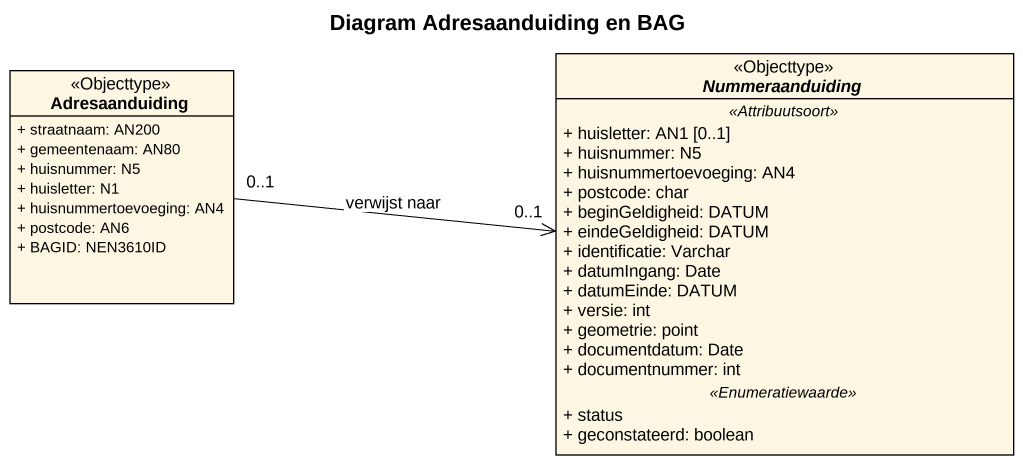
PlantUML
@startuml
title Diagram Adresaanduiding en BAG
hide circle
hide empty members
skinparam classAttributeIconSize 0
class Adresaanduiding <<Objecttype>> {
  + straatnaam: AN200
  + gemeentenaam: AN80
  + huisnummer: N5
  + huisletter: N1
  + huisnummertoevoeging: AN4
  + postcode: AN6
  + BAGID: NEN3610ID
}
abstract class Nummeraanduiding <<Objecttype>> {
  .. <<Attribuutsoort>> ..
  + huisletter: AN1 [0..1]
  + huisnummer: N5
  + huisnummertoevoeging: AN4
  + postcode: char
  + beginGeldigheid: DATUM
  + eindeGeldigheid: DATUM
  + identificatie: Varchar
  + datumIngang: Date
  + datumEinde: DATUM
  + versie: int
  + geometrie: point
  + documentdatum: Date
  + documentnummer: int
  .. <<Enumeratiewaarde>> ..
  + status
  + geconstateerd: boolean
}
Adresaanduiding "0..1" -right-> "0..1" Nummeraanduiding : verwijst naar
@enduml
